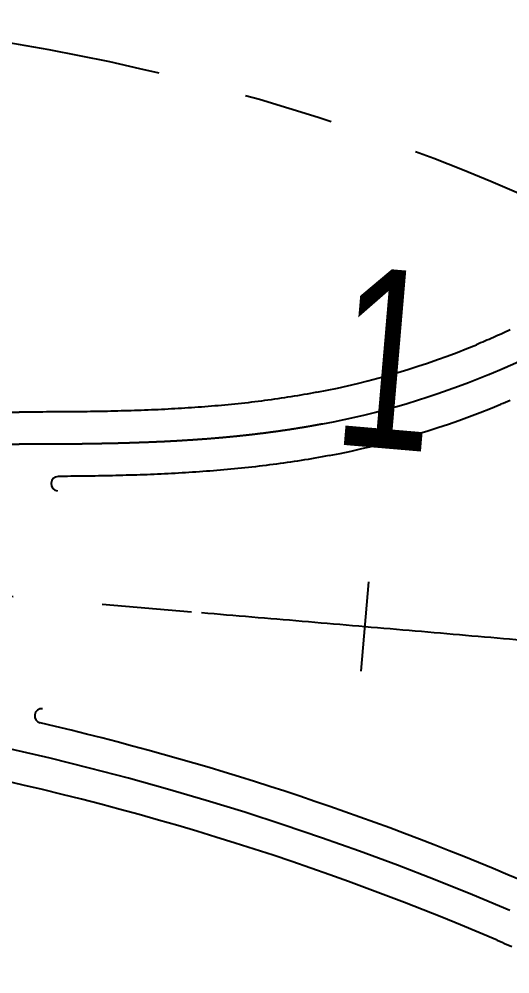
# Model space of a CAD drawing. Header units: millimetres. Extents: x 29316 to 52938, y 29851 to 35526.
# Drawn here: x 47185.8 to 47254.3, y 33310.8 to 33444.1 of the extents above; entities that cross this region are included whole.
import ezdxf
from ezdxf.enums import TextEntityAlignment as Align

# ---------------------------------------------------------------- set-up
doc = ezdxf.new("R2010")
doc.units = ezdxf.units.MM
doc.header["$MEASUREMENT"] = 0
doc.linetypes.add('CENTER2', pattern=[1.125, 0.75, -0.125, 0.125, -0.125])
doc.layers.get('0').update_dxf_attribs({"linetype": 'CONTINUOUS'})
for name, color, linetype in [('D-道路-车行道边线', 5, 'CONTINUOUS'), ('标注_桩号', 2, 'CONTINUOUS'), ('道路中线_A', 7, 'CONTINUOUS')]:
    doc.layers.add(name, color=color, linetype=linetype)
doc.styles.get("Standard").update_dxf_attribs({"font": 'rc9.shx', "width": 0.75, "height": 6, "bigfont": 'hztxt.shx'})

msp = doc.modelspace()

# ---------------------------------------------------------------- linework, layer by layer
at = {"color": 1, "linetype": 'CENTER2', "ltscale": 100}
msp.add_line((47110.2, 33369.82), (47211.26, 33361.27), dxfattribs=at)
at = {"color": 1, "linetype": 'CENTER2', "ltscale": 100, "flags": 128}
msp.add_lwpolyline([(47211.26, 33361.27), (47212.14, 33361.19), (47213.02, 33361.12), (47213.89, 33361.04), (47214.77, 33360.97), (47215.65, 33360.9), (47216.53, 33360.82), (47217.41, 33360.75), (47218.29, 33360.67), (47219.16, 33360.6), (47220.04, 33360.52), (47220.92, 33360.45), (47221.8, 33360.37), (47222.68, 33360.3), (47223.56, 33360.23), (47224.43, 33360.15), (47225.31, 33360.08), (47226.19, 33360), (47227.07, 33359.93), (47227.95, 33359.85), (47228.83, 33359.78), (47229.7, 33359.7), (47230.58, 33359.63), (47231.46, 33359.55), (47232.34, 33359.48), (47233.22, 33359.4), (47234.1, 33359.33), (47234.97, 33359.25), (47235.85, 33359.18), (47236.73, 33359.1), (47237.61, 33359.03), (47238.49, 33358.95), (47239.36, 33358.88), (47240.24, 33358.8), (47241.12, 33358.72), (47242, 33358.65), (47242.88, 33358.57), (47243.76, 33358.5), (47244.63, 33358.42), (47245.51, 33358.35), (47246.39, 33358.27), (47247.27, 33358.19), (47248.15, 33358.12), (47249.03, 33358.04), (47249.9, 33357.96), (47250.78, 33357.89), (47251.66, 33357.81), (47252.54, 33357.73), (47253.42, 33357.66), (47254.29, 33357.58), (47255.17, 33357.5), (47256.05, 33357.43), (47256.93, 33357.35), (47257.81, 33357.27), (47258.68, 33357.19), (47259.56, 33357.12), (47260.44, 33357.04), (47261.32, 33356.96), (47262.2, 33356.88), (47263.07, 33356.8), (47263.95, 33356.73), (47264.83, 33356.65), (47265.71, 33356.57), (47266.59, 33356.49), (47267.46, 33356.41), (47268.34, 33356.33), (47269.22, 33356.25), (47270.1, 33356.17), (47270.98, 33356.09), (47271.85, 33356.01), (47272.73, 33355.93), (47273.61, 33355.85), (47274.49, 33355.77), (47275.36, 33355.69), (47276.24, 33355.61), (47277.12, 33355.53), (47278, 33355.45), (47278.88, 33355.37), (47279.75, 33355.29), (47280.63, 33355.21), (47281.51, 33355.13), (47282.39, 33355.04), (47283.26, 33354.96), (47284.14, 33354.88), (47285.02, 33354.8), (47285.9, 33354.72), (47286.77, 33354.63), (47287.65, 33354.55), (47288.53, 33354.47), (47289.41, 33354.38), (47290.29, 33354.3), (47291.16, 33354.22), (47292.04, 33354.13), (47292.92, 33354.05), (47293.79, 33353.96), (47294.67, 33353.88), (47295.55, 33353.8), (47296.43, 33353.71), (47297.3, 33353.63), (47298.18, 33353.54), (47299.06, 33353.45), (47299.94, 33353.37), (47300.81, 33353.28), (47301.69, 33353.2), (47302.57, 33353.11), (47303.45, 33353.02), (47304.32, 33352.94), (47305.2, 33352.85), (47306.08, 33352.76), (47306.95, 33352.67), (47307.83, 33352.59), (47308.71, 33352.5), (47309.59, 33352.41), (47310.46, 33352.32), (47311.34, 33352.23), (47312.22, 33352.14), (47313.09, 33352.05), (47313.97, 33351.96), (47314.85, 33351.87), (47315.72, 33351.78), (47316.6, 33351.69), (47317.48, 33351.6), (47318.35, 33351.51), (47319.23, 33351.42), (47320.11, 33351.33), (47320.98, 33351.24), (47321.86, 33351.14), (47322.74, 33351.05), (47323.61, 33350.96), (47324.49, 33350.86), (47325.37, 33350.77), (47326.24, 33350.68), (47327.12, 33350.58), (47328, 33350.49), (47328.87, 33350.39), (47329.75, 33350.3), (47330.63, 33350.2), (47331.5, 33350.11), (47332.38, 33350.01), (47333.25, 33349.92), (47334.13, 33349.82), (47335.01, 33349.72), (47335.88, 33349.63), (47336.76, 33349.53), (47337.63, 33349.43), (47338.51, 33349.33), (47339.39, 33349.24), (47340.26, 33349.14), (47341.14, 33349.04), (47342.01, 33348.94), (47342.89, 33348.84), (47343.77, 33348.74), (47344.64, 33348.64), (47345.52, 33348.54), (47346.39, 33348.44), (47347.27, 33348.33), (47348.14, 33348.23), (47349.02, 33348.13), (47349.9, 33348.03), (47350.77, 33347.93), (47351.65, 33347.82), (47352.52, 33347.72), (47353.4, 33347.61), (47354.27, 33347.51), (47355.15, 33347.41), (47356.02, 33347.3), (47356.9, 33347.2), (47357.77, 33347.09), (47358.65, 33346.98), (47359.52, 33346.88), (47360.4, 33346.77), (47361.27, 33346.66), (47362.15, 33346.55), (47363.02, 33346.45), (47363.9, 33346.34), (47364.77, 33346.23), (47365.65, 33346.12), (47366.52, 33346.01), (47367.4, 33345.9), (47368.27, 33345.79), (47369.14, 33345.68), (47369.14, 33345.68)], dxfattribs=at)
at = {"layer": 'D-道路-车行道边线', "flags": 128}
for points in [[(47254.37, 33400.72), (47254.08, 33400.59), (47253.78, 33400.46), (47253.49, 33400.32), (47253.2, 33400.19), (47252.9, 33400.06), (47252.61, 33399.93), (47252.31, 33399.8), (47252.02, 33399.67), (47251.72, 33399.54), (47251.43, 33399.41), (47251.13, 33399.29), (47250.84, 33399.16), (47250.54, 33399.03), (47250.24, 33398.91), (47249.95, 33398.79), (47249.65, 33398.66), (47249.65, 33398.66)], [(47227.38, 33392.02), (47226.92, 33391.94), (47226.47, 33391.86), (47226.02, 33391.77), (47225.56, 33391.69), (47225.11, 33391.61), (47224.65, 33391.54), (47224.2, 33391.46), (47223.74, 33391.39), (47223.28, 33391.32), (47222.83, 33391.25), (47222.37, 33391.18), (47221.91, 33391.11), (47221.45, 33391.04), (47220.99, 33390.98), (47220.54, 33390.92), (47220.08, 33390.86), (47219.62, 33390.8), (47219.16, 33390.74), (47218.69, 33390.68), (47218.23, 33390.63), (47217.77, 33390.57), (47217.31, 33390.52), (47216.85, 33390.47), (47216.39, 33390.42), (47215.92, 33390.37), (47215.46, 33390.32), (47215, 33390.28), (47214.53, 33390.23), (47214.07, 33390.19), (47213.6, 33390.15), (47213.14, 33390.11), (47212.67, 33390.07), (47212.21, 33390.03), (47211.74, 33390), (47211.28, 33389.96), (47210.81, 33389.93), (47210.34, 33389.89), (47209.88, 33389.86), (47209.41, 33389.83), (47208.94, 33389.8), (47208.48, 33389.77), (47208.01, 33389.74), (47207.54, 33389.71), (47207.07, 33389.69), (47206.6, 33389.66), (47206.14, 33389.64), (47205.67, 33389.62), (47205.2, 33389.59), (47204.73, 33389.57), (47204.26, 33389.55), (47203.79, 33389.53), (47203.32, 33389.52), (47202.85, 33389.5), (47202.38, 33389.48), (47201.91, 33389.47), (47201.44, 33389.45), (47200.96, 33389.44), (47200.49, 33389.42), (47200.02, 33389.41), (47199.55, 33389.4), (47199.08, 33389.38), (47198.61, 33389.37), (47198.13, 33389.36), (47197.66, 33389.35), (47197.19, 33389.34), (47196.71, 33389.34), (47196.24, 33389.33), (47195.77, 33389.32), (47195.29, 33389.31), (47194.82, 33389.31), (47194.35, 33389.3), (47193.87, 33389.3), (47193.4, 33389.29), (47192.92, 33389.29), (47192.45, 33389.28), (47191.97, 33389.28), (47191.5, 33389.28), (47191.02, 33389.27), (47190.55, 33389.27), (47190.07, 33389.27), (47189.6, 33389.27), (47189.12, 33389.26), (47188.64, 33389.26), (47188.17, 33389.26), (47187.69, 33389.26), (47187.21, 33389.26), (47186.74, 33389.26), (47186.26, 33389.26), (47185.78, 33389.26)], [(47254.35, 33390.87), (47254.03, 33390.74), (47253.72, 33390.61), (47253.4, 33390.47), (47253.08, 33390.34), (47253.08, 33390.34)], [(47229.07, 33383.18), (47228.58, 33383.09), (47228.09, 33383), (47227.6, 33382.91), (47227.11, 33382.83), (47226.63, 33382.74), (47226.14, 33382.66), (47225.65, 33382.58), (47225.16, 33382.5), (47224.67, 33382.42), (47224.18, 33382.35), (47223.69, 33382.27), (47223.2, 33382.2), (47222.71, 33382.13), (47222.23, 33382.06), (47221.74, 33382), (47221.25, 33381.93), (47220.76, 33381.87), (47220.27, 33381.81), (47219.78, 33381.75), (47219.29, 33381.69), (47218.8, 33381.63), (47218.31, 33381.58), (47217.82, 33381.52), (47217.33, 33381.47), (47216.84, 33381.42), (47216.35, 33381.37), (47215.86, 33381.32), (47215.37, 33381.27), (47214.89, 33381.23), (47214.4, 33381.18), (47213.91, 33381.14), (47213.42, 33381.1), (47212.93, 33381.06), (47212.44, 33381.02), (47211.95, 33380.99), (47211.46, 33380.95), (47210.98, 33380.91), (47210.49, 33380.88), (47210, 33380.85), (47209.51, 33380.82), (47209.02, 33380.79), (47208.54, 33380.76), (47208.05, 33380.73), (47207.56, 33380.7), (47207.07, 33380.68), (47206.59, 33380.65), (47206.1, 33380.63), (47205.61, 33380.6), (47205.12, 33380.58), (47204.64, 33380.56), (47204.15, 33380.54), (47203.66, 33380.52), (47203.18, 33380.5), (47202.69, 33380.49), (47202.21, 33380.47), (47201.72, 33380.45), (47201.23, 33380.44), (47200.75, 33380.43), (47200.26, 33380.41), (47199.78, 33380.4), (47199.29, 33380.39), (47198.81, 33380.38), (47198.32, 33380.37), (47197.84, 33380.36), (47197.36, 33380.35), (47196.87, 33380.34), (47196.39, 33380.33), (47195.9, 33380.32), (47195.42, 33380.31), (47194.94, 33380.31), (47194.45, 33380.3), (47193.97, 33380.3), (47193.49, 33380.29), (47193, 33380.29), (47192.52, 33380.28), (47192.04, 33380.28), (47191.56, 33380.28), (47191.24, 33380.27)], [(47252.56, 33315.52), (47252.9, 33315.38), (47253.24, 33315.23), (47253.58, 33315.08), (47253.92, 33314.94), (47254.26, 33314.79), (47254.6, 33314.64)]]:
    msp.add_lwpolyline(points, dxfattribs=at)
at = {"layer": 'D-道路-车行道边线'}
for centre, radius, start, end in [((47184.27, 35384.76), 1995.5, 262.57404, 270.04331), ((47205.69, 33505.47), 115.5, 280.8232, 292.3726), ((47205.69, 33505.47), 124.5, 280.8232, 292.3726), ((47191.25, 33379.27), 1, 90.1993, 265.1627), ((47188.95, 33346.85), 1, 85.1627, 256.8863), ((47096.95, 32951.92), 404.5, 66.8305, 76.8863), ((47096.95, 32951.92), 395.5, 66.8305, 79.7664)]:
    msp.add_arc(centre, radius, start, end, dxfattribs=at)
at = {"layer": '标注_桩号'}
msp.add_line((47234.58, 33365.56), (47233.52, 33353.1), dxfattribs=at)
at = {"layer": '道路中线_A', "color": 6, "linetype": 'CENTER2', "ltscale": 100, "flags": 128}
for points in [[(47251.36, 33394.5, -0.000346), (47251.52, 33394.57, -0.000344), (47251.67, 33394.63, -0.000342), (47251.83, 33394.69, -0.00034), (47251.98, 33394.76, -0.000339), (47252.13, 33394.82, -0.000337), (47252.29, 33394.89, -0.000335), (47252.44, 33394.95, -0.000333), (47252.59, 33395.02, -0.000331), (47252.75, 33395.08, -0.000329), (47252.9, 33395.15, -0.000327), (47253.05, 33395.21, -0.000325), (47253.21, 33395.28, -0.000323), (47253.36, 33395.35, -0.000321), (47253.51, 33395.41, -0.000319), (47253.67, 33395.48, -0.000317), (47253.82, 33395.54, -0.000315), (47253.97, 33395.61, -0.000313), (47254.12, 33395.68, -0.000312), (47254.28, 33395.75, -0.00031), (47254.43, 33395.81, -0.000308), (47254.58, 33395.88, -0.000306), (47254.73, 33395.95, -0.000304), (47254.89, 33396.02, -0.000302), (47255.04, 33396.08, -0.0003), (47255.19, 33396.15, -0.000298), (47255.34, 33396.22, -0.000296), (47255.49, 33396.29, -0.000294), (47255.65, 33396.36, -0.000292), (47255.8, 33396.43, -0.00029), (47255.95, 33396.5, -0.000288), (47256.1, 33396.57, -0.000286), (47256.25, 33396.64, -0.000285), (47256.4, 33396.7, -0.000283), (47256.55, 33396.77, -0.000281), (47256.71, 33396.84, -0.000279), (47256.86, 33396.92, -0.000277), (47257.01, 33396.99, -0.000275), (47257.16, 33397.06, -0.000273), (47257.31, 33397.13, -0.000271), (47257.46, 33397.2, -0.000269), (47257.61, 33397.27, -0.000267), (47257.76, 33397.34, -0.000265), (47257.91, 33397.41, -0.000263), (47258.06, 33397.48, -0.000261), (47258.21, 33397.55, -0.000259), (47258.36, 33397.63, -0.000258), (47258.51, 33397.7, -0.000256), (47258.66, 33397.77, -0.000254), (47258.81, 33397.84, -0.000252), (47258.96, 33397.92, -0.00025), (47259.11, 33397.99, -0.000248), (47259.26, 33398.06, -0.000246), (47259.41, 33398.13, -0.000244), (47259.56, 33398.21, -0.000242), (47259.71, 33398.28, -0.00024), (47259.86, 33398.35, -0.000238), (47260.01, 33398.43, -0.000236), (47260.16, 33398.5, -0.000234), (47260.31, 33398.57, -0.000232), (47260.46, 33398.65, -0.000231), (47260.61, 33398.72, -0.000229), (47260.76, 33398.8, -0.000227), (47260.91, 33398.87, -0.000225), (47261.06, 33398.94, -0.000223), (47261.21, 33399.02, -0.000221), (47261.36, 33399.09, -0.000219), (47261.51, 33399.17, -0.000217), (47261.65, 33399.24, -0.000215), (47261.8, 33399.32, -0.000213), (47261.95, 33399.39, -0.000211), (47262.1, 33399.47, -0.000209), (47262.25, 33399.55, -0.000207), (47262.4, 33399.62, -0.000205), (47262.55, 33399.7, -0.000204), (47262.69, 33399.77, -0.000202), (47262.84, 33399.85, -0.0002), (47262.99, 33399.92, -0.000198), (47263.14, 33400, -0.000196), (47263.29, 33400.08, -0.000194), (47263.44, 33400.15, -0.000192), (47263.58, 33400.23, -0.00019), (47263.73, 33400.31, -0.000188), (47263.88, 33400.38, -0.000186), (47264.03, 33400.46, -0.000184), (47264.18, 33400.54, -0.000182), (47264.32, 33400.61, -0.00018), (47264.47, 33400.69, -0.000178), (47264.62, 33400.77, -0.000177), (47264.77, 33400.85, -0.000175), (47264.91, 33400.92, -0.000173), (47265.06, 33401, -0.000171), (47265.21, 33401.08, -0.000169), (47265.36, 33401.16, -0.000167), (47265.5, 33401.24, -0.000165), (47265.65, 33401.31, -0.000163), (47265.8, 33401.39, -0.000161), (47265.94, 33401.47, -0.000159), (47266.09, 33401.55, -0.000157), (47266.24, 33401.63, -0.000155), (47266.39, 33401.7, -0.000153), (47266.53, 33401.78, -0.000151), (47266.68, 33401.86, -0.000149), (47266.83, 33401.94, -0.000148), (47266.97, 33402.02, -0.000146), (47267.12, 33402.1, -0.000144), (47267.27, 33402.18, -0.000142), (47267.41, 33402.26, -0.00014), (47267.56, 33402.34, -0.000138), (47267.71, 33402.42, -0.000136), (47267.85, 33402.49, -0.000134), (47268, 33402.57, -0.000132), (47268.15, 33402.65, -0.00013), (47268.29, 33402.73, -0.000128), (47268.44, 33402.81, -0.000126), (47268.59, 33402.89, -0.000124), (47268.73, 33402.97, -0.000122), (47268.88, 33403.05, -0.000121), (47269.02, 33403.13, -0.000119), (47269.17, 33403.21, -0.000117), (47269.32, 33403.29, -0.000115), (47269.46, 33403.37, -0.000113), (47269.61, 33403.45, -0.000111), (47269.76, 33403.53, -0.000109), (47269.9, 33403.61, -0.000107), (47270.05, 33403.69, -0.000105), (47270.19, 33403.77, -0.000103), (47270.34, 33403.86, -0.000101), (47270.48, 33403.94, -0.000099), (47270.63, 33404.02, -0.000097), (47270.78, 33404.1, -0.000095), (47270.92, 33404.18, -0.000094), (47271.07, 33404.26, -0.000092), (47271.21, 33404.34, -0.00009), (47271.36, 33404.42, -0.000088), (47271.51, 33404.5, -0.000086), (47271.65, 33404.58, -0.000084), (47271.8, 33404.66, -0.000082), (47271.94, 33404.74, -0.00008), (47272.09, 33404.83, -0.000078), (47272.23, 33404.91, -0.000076), (47272.38, 33404.99, -0.000074), (47272.52, 33405.07, -0.000072), (47272.67, 33405.15, -0.00007), (47272.81, 33405.23, -0.000068), (47272.96, 33405.31, -0.000067), (47273.11, 33405.4, -0.000065), (47273.25, 33405.48, -0.000063), (47273.4, 33405.56, -0.000061), (47273.54, 33405.64, -0.000059), (47273.69, 33405.72, -0.000057), (47273.83, 33405.8, -0.000055), (47273.98, 33405.89, -0.000053), (47274.12, 33405.97, -0.000051), (47274.27, 33406.05, -0.000049), (47274.41, 33406.13, -0.000047), (47274.56, 33406.21, -0.000045), (47274.7, 33406.29, -0.000043), (47274.85, 33406.38, -0.000041), (47274.99, 33406.46, -0.00004), (47275.14, 33406.54, -0.000038), (47275.28, 33406.62, -0.000036), (47275.43, 33406.7, -0.000034), (47275.57, 33406.79, -0.000032), (47275.72, 33406.87, -0.00003), (47275.86, 33406.95, -0.000028), (47276.01, 33407.03, -0.000026), (47276.15, 33407.11, -0.000024), (47276.3, 33407.2, -0.000022), (47276.44, 33407.28, -0.00002), (47276.59, 33407.36, -0.000018), (47276.74, 33407.44, -0.000016), (47276.88, 33407.52, -0.000014), (47277.03, 33407.61, -0.000013), (47277.17, 33407.69, -0.000011), (47277.32, 33407.77, -0.000009), (47277.46, 33407.85, -0.000007), (47277.61, 33407.94, -0.000005), (47277.75, 33408.02, -0.000003), (47277.9, 33408.1, -0.000001), (47278.04, 33408.18)], [(47228.22, 33387.6, 0.000492), (47227.99, 33387.56, 0.000489), (47227.76, 33387.52, 0.000487), (47227.52, 33387.47, 0.000484), (47227.29, 33387.43, 0.000481), (47227.06, 33387.39, 0.000479), (47226.83, 33387.35, 0.000476), (47226.59, 33387.3, 0.000474), (47226.36, 33387.26, 0.000471), (47226.13, 33387.22, 0.000469), (47225.89, 33387.18, 0.000466), (47225.66, 33387.14, 0.000463), (47225.43, 33387.1, 0.000461), (47225.19, 33387.06, 0.000458), (47224.96, 33387.03, 0.000456), (47224.73, 33386.99, 0.000453), (47224.49, 33386.95, 0.000451), (47224.26, 33386.91, 0.000448), (47224.02, 33386.88, 0.000445), (47223.79, 33386.84, 0.000443), (47223.56, 33386.8, 0.00044), (47223.32, 33386.77, 0.000438), (47223.09, 33386.73, 0.000435), (47222.85, 33386.7, 0.000433), (47222.62, 33386.67, 0.00043), (47222.39, 33386.63, 0.000427), (47222.15, 33386.6, 0.000425), (47221.92, 33386.56, 0.000422), (47221.68, 33386.53, 0.00042), (47221.45, 33386.5, 0.000417), (47221.21, 33386.47, 0.000415), (47220.98, 33386.44, 0.000412), (47220.75, 33386.41, 0.000409), (47220.51, 33386.37, 0.000407), (47220.28, 33386.34, 0.000404), (47220.04, 33386.31, 0.000402), (47219.81, 33386.28, 0.000399), (47219.57, 33386.26, 0.000396), (47219.34, 33386.23, 0.000394), (47219.1, 33386.2, 0.000391), (47218.87, 33386.17, 0.000389), (47218.63, 33386.14, 0.000386), (47218.4, 33386.11, 0.000384), (47218.16, 33386.09, 0.000381), (47217.93, 33386.06, 0.000378), (47217.69, 33386.03, 0.000376), (47217.46, 33386.01, 0.000373), (47217.22, 33385.98, 0.000371), (47216.99, 33385.96, 0.000368), (47216.75, 33385.93, 0.000366), (47216.51, 33385.91, 0.000363), (47216.28, 33385.88, 0.00036), (47216.04, 33385.86, 0.000358), (47215.81, 33385.84, 0.000355), (47215.57, 33385.81, 0.000353), (47215.34, 33385.79, 0.00035), (47215.1, 33385.77, 0.000348), (47214.87, 33385.75, 0.000345), (47214.63, 33385.72, 0.000342), (47214.39, 33385.7, 0.00034), (47214.16, 33385.68, 0.000337), (47213.92, 33385.66, 0.000335), (47213.69, 33385.64, 0.000332), (47213.45, 33385.62, 0.00033), (47213.22, 33385.6, 0.000327), (47212.98, 33385.58, 0.000324), (47212.74, 33385.56, 0.000322), (47212.51, 33385.54, 0.000319), (47212.27, 33385.52, 0.000317), (47212.04, 33385.5, 0.000314), (47211.8, 33385.49, 0.000312), (47211.56, 33385.47, 0.000309), (47211.33, 33385.45, 0.000306), (47211.09, 33385.43, 0.000304), (47210.86, 33385.42, 0.000301), (47210.62, 33385.4, 0.000299), (47210.38, 33385.38, 0.000296), (47210.15, 33385.37, 0.000293), (47209.91, 33385.35, 0.000291), (47209.68, 33385.34, 0.000288), (47209.44, 33385.32, 0.000286), (47209.2, 33385.31, 0.000283), (47208.97, 33385.29, 0.000281), (47208.73, 33385.28, 0.000278), (47208.49, 33385.26, 0.000275), (47208.26, 33385.25, 0.000273), (47208.02, 33385.23, 0.00027), (47207.79, 33385.22, 0.000268), (47207.55, 33385.21, 0.000265), (47207.31, 33385.2, 0.000263), (47207.08, 33385.18, 0.00026), (47206.84, 33385.17, 0.000257), (47206.6, 33385.16, 0.000255), (47206.37, 33385.15, 0.000252), (47206.13, 33385.13, 0.00025), (47205.9, 33385.12, 0.000247), (47205.66, 33385.11, 0.000245), (47205.42, 33385.1, 0.000242), (47205.19, 33385.09, 0.000239), (47204.95, 33385.08, 0.000237), (47204.71, 33385.07, 0.000234), (47204.48, 33385.06, 0.000232), (47204.24, 33385.05, 0.000229), (47204, 33385.04, 0.000227), (47203.77, 33385.03, 0.000224), (47203.53, 33385.02, 0.000221), (47203.29, 33385.01, 0.000219), (47203.06, 33385, 0.000216), (47202.82, 33384.99, 0.000214), (47202.59, 33384.99, 0.000211), (47202.35, 33384.98, 0.000209), (47202.11, 33384.97, 0.000206), (47201.88, 33384.96, 0.000203), (47201.64, 33384.95, 0.000201), (47201.4, 33384.95, 0.000198), (47201.17, 33384.94, 0.000196), (47200.93, 33384.93, 0.000193), (47200.69, 33384.93, 0.000191), (47200.46, 33384.92, 0.000188), (47200.22, 33384.91, 0.000185), (47199.98, 33384.91, 0.000183), (47199.75, 33384.9, 0.00018), (47199.51, 33384.89, 0.000178), (47199.27, 33384.89, 0.000175), (47199.04, 33384.88, 0.000172), (47198.8, 33384.88, 0.00017), (47198.56, 33384.87, 0.000167), (47198.33, 33384.87, 0.000165), (47198.09, 33384.86, 0.000162), (47197.85, 33384.86, 0.00016), (47197.62, 33384.85, 0.000157), (47197.38, 33384.85, 0.000154), (47197.14, 33384.84, 0.000152), (47196.91, 33384.84, 0.000149), (47196.67, 33384.83, 0.000147), (47196.43, 33384.83, 0.000144), (47196.2, 33384.83, 0.000142), (47195.96, 33384.82, 0.000139), (47195.72, 33384.82, 0.000136), (47195.49, 33384.82, 0.000134), (47195.25, 33384.81, 0.000131), (47195.01, 33384.81, 0.000129), (47194.78, 33384.81, 0.000126), (47194.54, 33384.8, 0.000124), (47194.3, 33384.8, 0.000121), (47194.07, 33384.8, 0.000118), (47193.83, 33384.8, 0.000116), (47193.59, 33384.79, 0.000113), (47193.36, 33384.79, 0.000111), (47193.12, 33384.79, 0.000108), (47192.88, 33384.79, 0.000106), (47192.65, 33384.78, 0.000103), (47192.41, 33384.78, 0.0001), (47192.17, 33384.78, 0.000098), (47191.94, 33384.78, 0.000095), (47191.7, 33384.78, 0.000093), (47191.46, 33384.77, 0.00009), (47191.23, 33384.77, 0.000088), (47190.99, 33384.77, 0.000085), (47190.75, 33384.77, 0.000082), (47190.52, 33384.77, 0.00008), (47190.28, 33384.77, 0.000077), (47190.04, 33384.77, 0.000075), (47189.81, 33384.77, 0.000072), (47189.57, 33384.77, 0.000069), (47189.33, 33384.76, 0.000067), (47189.1, 33384.76, 0.000064), (47188.86, 33384.76, 0.000062), (47188.62, 33384.76, 0.000059), (47188.39, 33384.76, 0.000057), (47188.15, 33384.76, 0.000054), (47187.91, 33384.76, 0.000051), (47187.68, 33384.76, 0.000049), (47187.44, 33384.76, 0.000046), (47187.2, 33384.76, 0.000044), (47186.97, 33384.76, 0.000041), (47186.73, 33384.76, 0.000039), (47186.49, 33384.76, 0.000036), (47186.26, 33384.76, 0.000033), (47186.02, 33384.76, 0.000031), (47185.78, 33384.76)]]:
    msp.add_lwpolyline(points, format="xyb", dxfattribs=at)
at = {"layer": '道路中线_A', "color": 6, "linetype": 'CENTER2', "ltscale": 100}
for centre, radius, start, end in [((47135.69, 33144.77), 300, 33.6065, 86.2296), ((47184.27, 35384.76), 2000, 262.57404, 270.04331), ((47205.69, 33505.47), 120, 280.8232, 292.3726), ((47096.95, 32951.92), 400, 66.8305, 79.7664)]:
    msp.add_arc(centre, radius, start, end, dxfattribs=at)

# ---------------------------------------------------------------- texts
at = {"layer": '标注_桩号', "width": 0.75}
msp.add_text('1', height=25, rotation=355.1127, dxfattribs=at).set_placement((47236.18, 33384.24), align=Align.CENTER)

doc.saveas('drawing.dxf')
